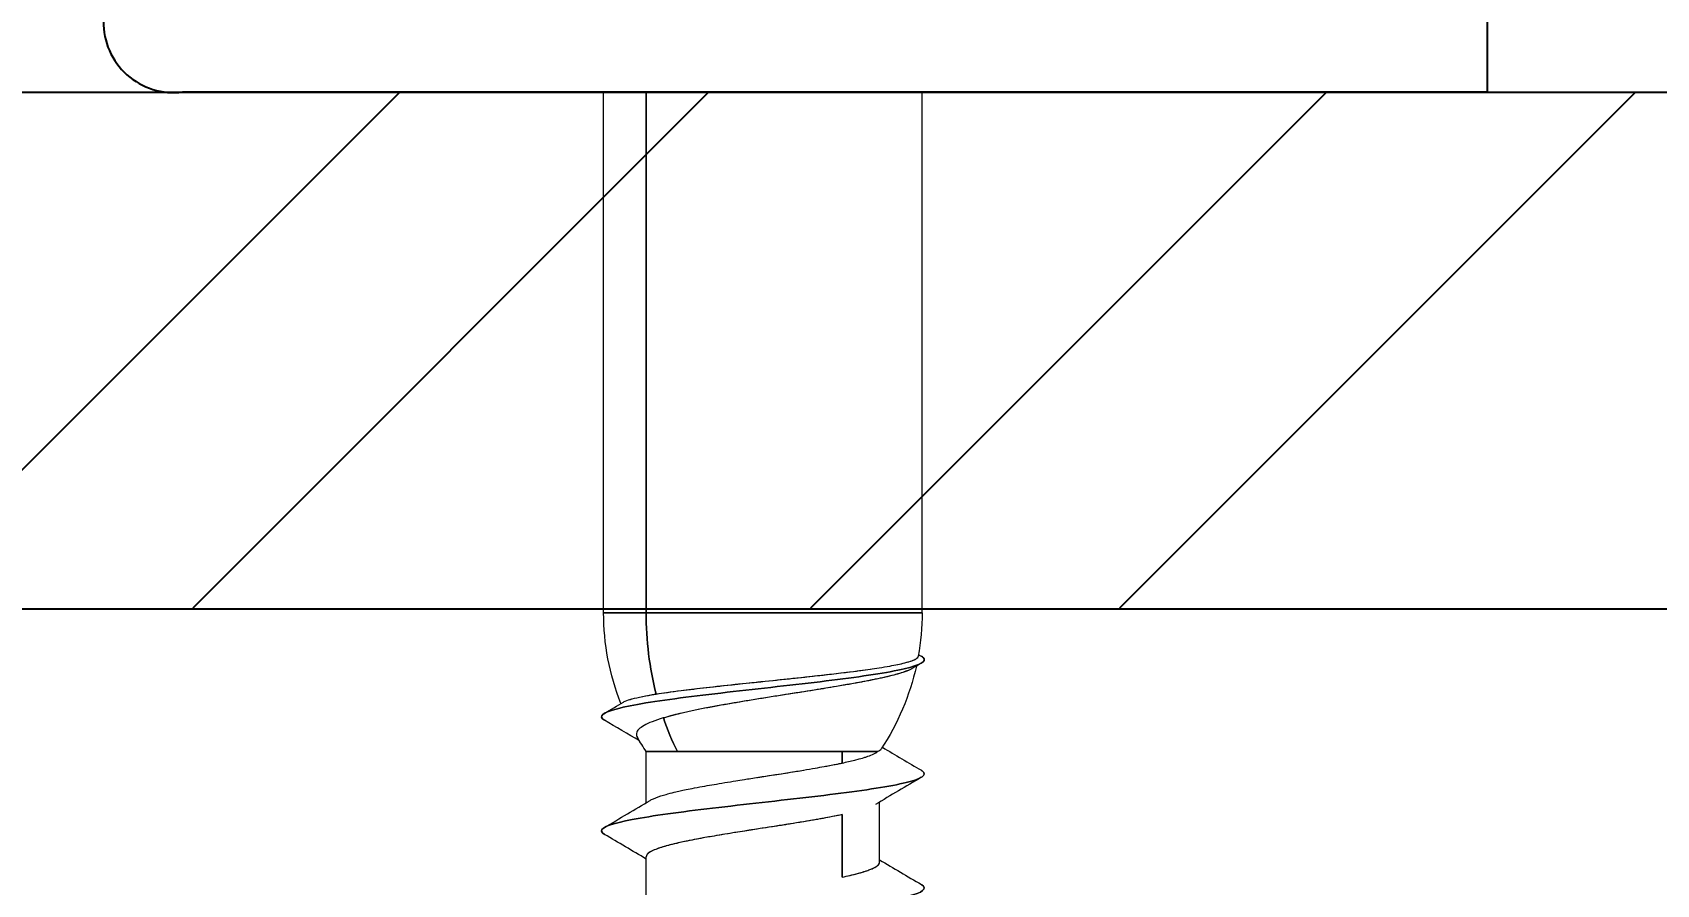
# Model space of a CAD drawing. Header units: inches. Extents: x 10 to 190, y 5 to 37.
# Drawn here: x 102.558 to 104.137, y 10.117 to 10.946 of the extents above; entities that cross this region are included whole.
import ezdxf
from ezdxf import colors
from ezdxf.entities.mleader import LeaderData, LeaderLine
from ezdxf.math import Vec2, Vec3

# ---------------------------------------------------------------- set-up
doc = ezdxf.new("R2010")
doc.units = ezdxf.units.IN
doc.header["$MEASUREMENT"] = 0
doc.styles.add('Tahoma', font='tahoma.ttf')

msp = doc.modelspace()

# ---------------------------------------------------------------- hatches: boundary and pattern name
at = {"true_color": 0x939598}
h = msp.add_hatch(dxfattribs=at)
h.set_pattern_fill('ANSI32', color=252, scale=1.7)
h.set_pattern_definition([(45, (112.99544, -19.602), (-0.45078, 0.45078), []), (45, (113.29596, -19.602), (-0.45078, 0.45078), [])])
edge = h.paths.add_edge_path()
edge.add_arc((101.8328, 12.9566), 6.7609, 197.82092, 202.33355)
edge.add_line((95.5791, 10.3875), (108.0855, 10.3851))
edge.add_arc((101.8328, 12.9566), 6.7609, 337.64409, 342.17908)
edge.add_line((108.2693, 10.8875), (95.3963, 10.8875))

# ---------------------------------------------------------------- linework, layer by layer
for p, q in [((103.9726, 11.068), (103.9726, 10.8875)), ((103.9726, 10.8875), (102.7036, 10.8875))]:
    msp.add_line(p, q)
at = {"color": 0, "linetype": 'Continuous', "lineweight": 0, "extrusion": (-1, 6.12323e-17, 0)}
for p, q in [((103.1131, 10.3813), (103.1131, 10.8875)), ((103.1544, 10.3813), (103.1544, 10.8875)), ((103.1544, 10.8875), (103.1544, 10.3813)), ((103.4231, 10.3813), (103.4231, 10.8875)), ((103.1544, 10.3813), (103.1131, 10.3813)), ((103.1131, 10.3813), (103.1544, 10.3813)), ((103.1544, 10.3813), (103.4231, 10.3813)), ((103.4231, 10.3813), (103.1544, 10.3813)), ((103.1546, 10.2463), (103.3453, 10.2463)), ((103.1546, 10.1965), (103.1546, 10.2463)), ((103.1849, 10.2463), (103.1546, 10.2463)), ((103.3795, 10.2463), (103.1849, 10.2463)), ((103.3453, 10.2351), (103.3453, 10.2463)), ((103.3453, 10.2463), (103.3453, 10.2351)), ((103.3453, 10.2463), (103.3795, 10.2463)), ((103.3816, 10.1387), (103.3816, 10.1972)), ((103.3453, 10.1241), (103.3453, 10.1849)), ((103.3453, 10.1849), (103.3453, 10.1241)), ((103.1546, 10.0855), (103.1546, 10.144))]:
    msp.add_line(p, q, dxfattribs=at)
for points in [[(95.3963, 10.8875), (108.2693, 10.8875)], [(95.5801, 10.3851), (108.0855, 10.3851)]]:
    msp.add_lwpolyline(points)
msp.add_circle((101.8328, 12.9566), 6.7609)
msp.add_arc((102.6952, 10.9557), 0.0687, 179.4332, 277.0687)
at = {"color": 0, "linetype": 'Continuous', "lineweight": 0, "extrusion": (0, 0, -1)}
for centre, start, end in [((-103.3534, 10.3813), 338.4106, 0), ((-103.1827, 10.3813), 180, 190.1647), ((-103.1827, 10.3813), 192.473, 213.4784), ((-103.3534, 10.3813), 325.8244, 329.6676)]:
    msp.add_arc(centre, 0.2403, start, end, dxfattribs=at)
for start_param, end_param in [(-1.906306, -1.570796), (-2.167274, -2.010951)]:
    msp.add_ellipse((103.3306, 10.3813), major_axis=(0, 0.2403), ratio=0.733138, start_param=start_param, end_param=end_param, dxfattribs=at)
at = {"color": 0, "linetype": 'Continuous', "lineweight": 0}
for start_param, end_param in [(-1.570796, -1.235287), (-1.130641, -0.974319)]:
    msp.add_ellipse((103.3306, 10.3813), major_axis=(0, -0.2403), ratio=0.733138, start_param=start_param, end_param=end_param, dxfattribs=at)
for points, knots in [([(103.114, 10.2767), (103.1108, 10.2786), (103.1102, 10.2805), (103.1169, 10.2861), (103.1317, 10.2898), (103.1768, 10.2972), (103.207, 10.3009), (103.2714, 10.3082), (103.3055, 10.3119), (103.3647, 10.3193), (103.3897, 10.323), (103.4214, 10.3304), (103.4279, 10.334), (103.4235, 10.3381), (103.4229, 10.3385), (103.4222, 10.3389)], [0.9754835, 0.9754835, 0.9754835, 0.9754835, 0.97744693, 0.97744693, 0.98120578, 0.98120578, 0.98496462, 0.98496462, 0.98872347, 0.98872347, 0.99248231, 0.99248231, 0.99624116, 0.99624116, 0.99665651, 0.99665651, 0.99665651, 0.99665651]), ([(103.4222, 10.3389), (103.4229, 10.3385), (103.4235, 10.3381), (103.4279, 10.334), (103.4214, 10.3304), (103.3897, 10.323), (103.3647, 10.3193), (103.3055, 10.3119), (103.2714, 10.3082), (103.207, 10.3009), (103.1768, 10.2972), (103.1317, 10.2898), (103.1169, 10.2861), (103.1102, 10.2805), (103.1108, 10.2786), (103.114, 10.2767)], [-0.99665651, -0.99665651, -0.99665651, -0.99665651, -0.99624116, -0.99624116, -0.99248231, -0.99248231, -0.98872347, -0.98872347, -0.98496462, -0.98496462, -0.98120578, -0.98120578, -0.97744693, -0.97744693, -0.9754835, -0.9754835, -0.9754835, -0.9754835]), ([(103.1642, 10.3022), (103.1646, 10.3022), (103.165, 10.3023), (103.1654, 10.3024), (103.1676, 10.3027), (103.1705, 10.3031), (103.1744, 10.3037), (103.1792, 10.3044), (103.183, 10.3049), (103.1855, 10.3052), (103.1934, 10.3062), (103.2017, 10.3072), (103.2102, 10.3082), (103.2186, 10.3092), (103.2278, 10.3102), (103.2375, 10.3112), (103.2384, 10.3113), (103.2398, 10.3115), (103.2415, 10.3117), (103.244, 10.3119), (103.2474, 10.3123), (103.2518, 10.3127), (103.2599, 10.3136), (103.2648, 10.3141), (103.2663, 10.3143), (103.2766, 10.3153), (103.2863, 10.3163), (103.2952, 10.3173), (103.2995, 10.3177), (103.3092, 10.3187), (103.3234, 10.3203), (103.3253, 10.3205), (103.3278, 10.3208), (103.331, 10.3212), (103.3358, 10.3217), (103.342, 10.3224), (103.3494, 10.3233), (103.3587, 10.3245), (103.3663, 10.3255), (103.3725, 10.3264), (103.3776, 10.3271), (103.3844, 10.3281), (103.3916, 10.3294), (103.3942, 10.3299), (103.3968, 10.3304), (103.3991, 10.3309), (103.4016, 10.3314), (103.4039, 10.332), (103.406, 10.3325), (103.4111, 10.3338), (103.4137, 10.3348), (103.4154, 10.3355), (103.4173, 10.3364), (103.4188, 10.3374), (103.4192, 10.3386), (103.4193, 10.3387), (103.4193, 10.3388), (103.4193, 10.3389)], [0, 0, 0, 0, 0.004954, 0.004954, 0.004954, 0.03125, 0.03125, 0.03125, 0.0625, 0.0625, 0.0625, 0.125, 0.125, 0.125, 0.1875, 0.1875, 0.1875, 0.2001248, 0.2001248, 0.2001248, 0.21875, 0.21875, 0.21875, 0.25, 0.25, 0.25, 0.3125, 0.3125, 0.3125, 0.375, 0.375, 0.375, 0.3999377, 0.3999377, 0.3999377, 0.4375, 0.4375, 0.4375, 0.5, 0.5, 0.5, 0.5625, 0.5625, 0.5625, 0.5929762, 0.5929762, 0.5929762, 0.625, 0.625, 0.625, 0.6875, 0.6875, 0.6875, 0.75, 0.75, 0.75, 0.7537128, 0.7537128, 0.7537128, 0.7537128]), ([(103.3916, 10.3294), (103.3969, 10.3304), (103.4018, 10.3314), (103.4062, 10.3325), (103.4116, 10.3339), (103.4151, 10.3352), (103.4171, 10.3365), (103.4183, 10.3372), (103.419, 10.3379), (103.4192, 10.3387)], [0.5633866, 0.5633866, 0.5633866, 0.5633866, 0.625, 0.625, 0.625, 0.7023924, 0.7023924, 0.7023924, 0.7491506, 0.7491506, 0.7491506, 0.7491506]), ([(103.1642, 10.3022), (103.171, 10.3032), (103.179, 10.3044), (103.1884, 10.3056), (103.195, 10.3064), (103.2024, 10.3073), (103.2095, 10.3081), (103.218, 10.3091), (103.227, 10.3101), (103.237, 10.3112), (103.247, 10.3123), (103.2567, 10.3133), (103.2661, 10.3142), (103.2768, 10.3153), (103.2879, 10.3165), (103.2975, 10.3175), (103.3071, 10.3185), (103.3178, 10.3197), (103.33, 10.3211), (103.3434, 10.3226), (103.3542, 10.3239), (103.3632, 10.3251), (103.3665, 10.3255), (103.3695, 10.3259), (103.3726, 10.3264)], [0, 0, 0, 0, 0.072901, 0.072901, 0.072901, 0.125, 0.125, 0.125, 0.1875, 0.1875, 0.1875, 0.25, 0.25, 0.25, 0.3214286, 0.3214286, 0.3214286, 0.3928571, 0.3928571, 0.3928571, 0.471468, 0.471468, 0.471468, 0.4996302, 0.4996302, 0.4996302, 0.4996302]), ([(103.4139, 10.3273), (103.4119, 10.3261), (103.409, 10.3249), (103.4055, 10.3237), (103.4019, 10.3224), (103.3973, 10.3211), (103.3913, 10.3196), (103.3853, 10.3181), (103.3789, 10.3168), (103.3728, 10.3156), (103.3673, 10.3145), (103.361, 10.3133), (103.3532, 10.3119), (103.3522, 10.3117), (103.3511, 10.3115), (103.3496, 10.3113), (103.34, 10.3096), (103.3323, 10.3083), (103.3274, 10.3075), (103.3262, 10.3073), (103.3253, 10.3072), (103.3239, 10.3069), (103.3162, 10.3057), (103.307, 10.3043), (103.2966, 10.3026), (103.2863, 10.301), (103.2768, 10.2995), (103.2673, 10.298), (103.2578, 10.2964), (103.2485, 10.2949), (103.2401, 10.2935), (103.2317, 10.292), (103.2227, 10.2905), (103.2133, 10.2887), (103.1999, 10.2861), (103.1888, 10.2836), (103.1804, 10.2814), (103.1769, 10.2805), (103.1739, 10.2797), (103.1712, 10.2789)], [0.315789, 0.315789, 0.315789, 0.315789, 0.375, 0.375, 0.375, 0.4375, 0.4375, 0.4375, 0.5, 0.5, 0.5, 0.5550015, 0.5550015, 0.5550015, 0.5625, 0.5625, 0.5625, 0.6134033, 0.6134033, 0.6134033, 0.625, 0.625, 0.625, 0.6875, 0.6875, 0.6875, 0.75, 0.75, 0.75, 0.8125, 0.8125, 0.8125, 0.875, 0.875, 0.875, 0.9636086, 0.9636086, 0.9636086, 1, 1, 1, 1]), ([(103.4139, 10.3273), (103.412, 10.3262), (103.4093, 10.325), (103.4051, 10.3235), (103.4023, 10.3226), (103.3995, 10.3218), (103.3971, 10.3211), (103.3946, 10.3204), (103.3925, 10.3199), (103.391, 10.3195), (103.3841, 10.3178), (103.3775, 10.3165), (103.3724, 10.3155), (103.3659, 10.3142), (103.3584, 10.3128), (103.3499, 10.3113), (103.3471, 10.3108), (103.343, 10.3101), (103.3375, 10.3092), (103.3346, 10.3087), (103.3318, 10.3082), (103.3293, 10.3078), (103.3276, 10.3075), (103.3259, 10.3073), (103.3245, 10.307), (103.312, 10.305), (103.3027, 10.3036), (103.2971, 10.3027), (103.2879, 10.3013), (103.2784, 10.2998), (103.2688, 10.2982), (103.2648, 10.2976), (103.2601, 10.2968), (103.2548, 10.2959), (103.2507, 10.2953), (103.2466, 10.2946), (103.2426, 10.2939), (103.242, 10.2938), (103.2414, 10.2937), (103.2409, 10.2936), (103.2363, 10.2928), (103.2318, 10.2921), (103.2274, 10.2913), (103.2237, 10.2906), (103.2193, 10.2898), (103.2145, 10.2889), (103.206, 10.2873), (103.1981, 10.2857), (103.1909, 10.284), (103.1872, 10.2832), (103.1803, 10.2816), (103.1722, 10.2792), (103.1719, 10.2791), (103.1716, 10.279), (103.1712, 10.2789)], [0.3150203, 0.3150203, 0.3150203, 0.3150203, 0.375, 0.375, 0.375, 0.4056357, 0.4056357, 0.4056357, 0.4375, 0.4375, 0.4375, 0.5, 0.5, 0.5, 0.5625, 0.5625, 0.5625, 0.59375, 0.59375, 0.59375, 0.6120792, 0.6120792, 0.6120792, 0.625, 0.625, 0.625, 0.6875, 0.6875, 0.6875, 0.75, 0.75, 0.75, 0.78125, 0.78125, 0.78125, 0.8085147, 0.8085147, 0.8085147, 0.8125, 0.8125, 0.8125, 0.84375, 0.84375, 0.84375, 0.875, 0.875, 0.875, 0.9375, 0.9375, 0.9375, 0.9975072, 0.9975072, 0.9975072, 1, 1, 1, 1]), ([(103.1325, 10.2944), (103.1329, 10.2947), (103.1335, 10.2949), (103.1342, 10.2952), (103.1361, 10.2961), (103.1386, 10.2969), (103.141, 10.2975), (103.1436, 10.2982), (103.1469, 10.299), (103.1512, 10.2999), (103.155, 10.3006), (103.1594, 10.3014), (103.1642, 10.3022)], [0.8276654, 0.8276654, 0.8276654, 0.8276654, 0.8392857, 0.8392857, 0.8392857, 0.8928571, 0.8928571, 0.8928571, 0.9464286, 0.9464286, 0.9464286, 1, 1, 1, 1]), ([(103.1382, 10.2967), (103.1383, 10.2968), (103.1385, 10.2968), (103.1386, 10.2968), (103.144, 10.2985), (103.1516, 10.3), (103.1596, 10.3014), (103.1611, 10.3017), (103.1627, 10.3019), (103.1642, 10.3022)], [0.8721925, 0.8721925, 0.8721925, 0.8721925, 0.875, 0.875, 0.875, 0.979864, 0.979864, 0.979864, 1, 1, 1, 1]), ([(103.1712, 10.2789), (103.1631, 10.2765), (103.1567, 10.2741), (103.1525, 10.2717), (103.1503, 10.2704), (103.1486, 10.2692), (103.1474, 10.2679), (103.1462, 10.2667), (103.1453, 10.2654), (103.1451, 10.2639), (103.1449, 10.2625), (103.1452, 10.2612), (103.146, 10.2599)], [0, 0, 0, 0, 0.25, 0.25, 0.25, 0.375, 0.375, 0.375, 0.5, 0.5, 0.5, 0.6118816, 0.6118816, 0.6118816, 0.6118816]), ([(103.3453, 10.2351), (103.3492, 10.236), (103.3533, 10.2369), (103.3574, 10.2379), (103.3643, 10.2397), (103.3669, 10.2406), (103.3673, 10.2407), (103.3678, 10.2409), (103.3683, 10.241), (103.3688, 10.2412), (103.3705, 10.2418), (103.3727, 10.2426), (103.3747, 10.2435), (103.3774, 10.2447), (103.3787, 10.2456), (103.3795, 10.2463)], [0, 0, 0, 0, 0.25, 0.25, 0.25, 0.5, 0.5, 0.5, 0.556537, 0.556537, 0.556537, 0.75, 0.75, 0.75, 1, 1, 1, 1]), ([(103.114, 10.1657), (103.1105, 10.1677), (103.1101, 10.1698), (103.1182, 10.1756), (103.1338, 10.1792), (103.1801, 10.1866), (103.2107, 10.1903), (103.2753, 10.1977), (103.3093, 10.2014), (103.3678, 10.2087), (103.3923, 10.2124), (103.4225, 10.2198), (103.4282, 10.2235), (103.423, 10.2274), (103.4226, 10.2277), (103.4222, 10.228)], [0.93774534, 0.93774534, 0.93774534, 0.93774534, 0.93985849, 0.93985849, 0.94361733, 0.94361733, 0.94737618, 0.94737618, 0.95113502, 0.95113502, 0.95489387, 0.95489387, 0.95865271, 0.95865271, 0.9589223, 0.9589223, 0.9589223, 0.9589223]), ([(103.4222, 10.228), (103.4226, 10.2277), (103.423, 10.2274), (103.4282, 10.2235), (103.4225, 10.2198), (103.3923, 10.2124), (103.3678, 10.2087), (103.3093, 10.2014), (103.2753, 10.1977), (103.2107, 10.1903), (103.1801, 10.1866), (103.1338, 10.1792), (103.1182, 10.1756), (103.1101, 10.1698), (103.1105, 10.1677), (103.114, 10.1657)], [-0.9589223, -0.9589223, -0.9589223, -0.9589223, -0.95865271, -0.95865271, -0.95489387, -0.95489387, -0.95113502, -0.95113502, -0.94737618, -0.94737618, -0.94361733, -0.94361733, -0.93985849, -0.93985849, -0.93774534, -0.93774534, -0.93774534, -0.93774534]), ([(103.1584, 10.1988), (103.1592, 10.1993), (103.1602, 10.1998), (103.1617, 10.2004), (103.1643, 10.2016), (103.1677, 10.2028), (103.1714, 10.2039), (103.1728, 10.2043), (103.1748, 10.2049), (103.1777, 10.2057), (103.1807, 10.2064), (103.1832, 10.207), (103.1848, 10.2074), (103.1856, 10.2076), (103.1866, 10.2078), (103.1877, 10.208), (103.1908, 10.2087), (103.1953, 10.2097), (103.2015, 10.2109), (103.2084, 10.2122), (103.2149, 10.2133), (103.2207, 10.2143), (103.2236, 10.2148), (103.227, 10.2154), (103.231, 10.216), (103.2346, 10.2166), (103.2382, 10.2172), (103.2418, 10.2178), (103.2442, 10.2182), (103.2469, 10.2186), (103.25, 10.2191), (103.254, 10.2197), (103.2586, 10.2205), (103.2637, 10.2213), (103.2734, 10.2228), (103.2809, 10.2239), (103.286, 10.2247), (103.2905, 10.2254), (103.2979, 10.2266), (103.3075, 10.2282), (103.3116, 10.2289), (103.3154, 10.2295), (103.319, 10.2302), (103.322, 10.2307), (103.3248, 10.2312), (103.3275, 10.2317), (103.3382, 10.2336), (103.3436, 10.2348), (103.3453, 10.2351)], [0.3560294, 0.3560294, 0.3560294, 0.3560294, 0.375, 0.375, 0.375, 0.4375, 0.4375, 0.4375, 0.46875, 0.46875, 0.46875, 0.5, 0.5, 0.5, 0.5168864, 0.5168864, 0.5168864, 0.5625, 0.5625, 0.5625, 0.625, 0.625, 0.625, 0.65625, 0.65625, 0.65625, 0.6875, 0.6875, 0.6875, 0.7143892, 0.7143892, 0.7143892, 0.75, 0.75, 0.75, 0.8125, 0.8125, 0.8125, 0.875, 0.875, 0.875, 0.9090246, 0.9090246, 0.9090246, 0.9375, 0.9375, 0.9375, 1, 1, 1, 1]), ([(103.2627, 10.2211), (103.2628, 10.2211), (103.2629, 10.2211), (103.263, 10.2211), (103.2786, 10.2236), (103.2935, 10.2259), (103.3078, 10.2282)], [0.7492425, 0.7492425, 0.7492425, 0.7492425, 0.75, 0.75, 0.75, 0.8746825, 0.8746825, 0.8746825, 0.8746825]), ([(103.3289, 10.2319), (103.3294, 10.232), (103.3298, 10.2321), (103.3302, 10.2322), (103.3387, 10.2337), (103.3441, 10.2349), (103.3453, 10.2351)], [0.93427687, 0.93427687, 0.93427687, 0.93427687, 0.9375, 0.9375, 0.9375, 1, 1, 1, 1]), ([(103.3453, 10.1849), (103.3436, 10.1846), (103.3382, 10.1834), (103.3275, 10.1814), (103.3248, 10.181), (103.322, 10.1805), (103.319, 10.1799), (103.3154, 10.1793), (103.3116, 10.1787), (103.3076, 10.178), (103.2979, 10.1764), (103.2905, 10.1752), (103.286, 10.1745), (103.2808, 10.1737), (103.2734, 10.1726), (103.2638, 10.1711), (103.2588, 10.1703), (103.2541, 10.1695), (103.25, 10.1689), (103.247, 10.1684), (103.2443, 10.168), (103.2417, 10.1676), (103.2379, 10.167), (103.2344, 10.1664), (103.2311, 10.1659), (103.228, 10.1654), (103.2245, 10.1648), (103.2207, 10.1641), (103.2149, 10.1631), (103.2084, 10.162), (103.2015, 10.1607), (103.1953, 10.1594), (103.1909, 10.1585), (103.1877, 10.1578), (103.1866, 10.1576), (103.1856, 10.1573), (103.1848, 10.1572), (103.1832, 10.1568), (103.1807, 10.1562), (103.1777, 10.1554), (103.1748, 10.1547), (103.1728, 10.1541), (103.1714, 10.1537), (103.1677, 10.1526), (103.1643, 10.1515), (103.1616, 10.1502), (103.157, 10.1481), (103.1562, 10.147), (103.156, 10.1468), (103.1558, 10.1466), (103.1545, 10.1456), (103.1546, 10.144)], [0, 0, 0, 0, 0.0625, 0.0625, 0.0625, 0.0910236, 0.0910236, 0.0910236, 0.125, 0.125, 0.125, 0.1875, 0.1875, 0.1875, 0.25, 0.25, 0.25, 0.2866586, 0.2866586, 0.2866586, 0.3125, 0.3125, 0.3125, 0.34375, 0.34375, 0.34375, 0.375, 0.375, 0.375, 0.4375, 0.4375, 0.4375, 0.483038, 0.483038, 0.483038, 0.5, 0.5, 0.5, 0.53125, 0.53125, 0.53125, 0.5625, 0.5625, 0.5625, 0.625, 0.625, 0.625, 0.6875, 0.6875, 0.6875, 0.7430454, 0.7430454, 0.7430454, 0.7430454]), ([(103.3453, 10.1849), (103.339, 10.1836), (103.3321, 10.1823), (103.3268, 10.1813), (103.3215, 10.1803), (103.3139, 10.179), (103.3044, 10.1775), (103.2854, 10.1744), (103.268, 10.1717), (103.2545, 10.1696), (103.2495, 10.1688), (103.2431, 10.1678), (103.2342, 10.1664), (103.2253, 10.1649), (103.2195, 10.1639), (103.2151, 10.1632), (103.2107, 10.1624), (103.2052, 10.1614), (103.1988, 10.1601), (103.1924, 10.1589), (103.1879, 10.1579), (103.1842, 10.157), (103.1798, 10.156), (103.1753, 10.1549), (103.172, 10.1539), (103.1686, 10.1529), (103.1648, 10.1517), (103.1609, 10.1499), (103.157, 10.1481), (103.1561, 10.1469), (103.1559, 10.1467), (103.1557, 10.1465), (103.1546, 10.1454), (103.1546, 10.144)], [0, 0, 0, 0, 0.0714286, 0.0714286, 0.0714286, 0.1428571, 0.1428571, 0.1428571, 0.2857143, 0.2857143, 0.2857143, 0.3392857, 0.3392857, 0.3392857, 0.3928571, 0.3928571, 0.3928571, 0.4464286, 0.4464286, 0.4464286, 0.5, 0.5, 0.5, 0.5625, 0.5625, 0.5625, 0.625, 0.625, 0.625, 0.6875, 0.6875, 0.6875, 0.7464897, 0.7464897, 0.7464897, 0.7464897]), ([(103.3453, 10.1241), (103.3502, 10.1252), (103.3554, 10.1263), (103.361, 10.1279), (103.3666, 10.1294), (103.3699, 10.1306), (103.372, 10.1314), (103.3742, 10.1322), (103.3767, 10.1334), (103.3782, 10.1344), (103.3798, 10.1354), (103.381, 10.1365), (103.3814, 10.1378), (103.3815, 10.1381), (103.3816, 10.1384), (103.3816, 10.1387)], [0, 0, 0, 0, 0.0625, 0.0625, 0.0625, 0.125, 0.125, 0.125, 0.1875, 0.1875, 0.1875, 0.25, 0.25, 0.25, 0.2633452, 0.2633452, 0.2633452, 0.2633452]), ([(103.3453, 10.1241), (103.3501, 10.1252), (103.3552, 10.1263), (103.36, 10.1276), (103.3652, 10.129), (103.3682, 10.13), (103.37, 10.1307), (103.3705, 10.1308), (103.3709, 10.131), (103.3712, 10.1311), (103.3723, 10.1315), (103.3738, 10.1321), (103.3754, 10.1328), (103.3771, 10.1336), (103.378, 10.1342), (103.3785, 10.1345), (103.3802, 10.1357), (103.3812, 10.1368), (103.3815, 10.138), (103.3815, 10.1381), (103.3816, 10.1383), (103.3816, 10.1387)], [0, 0, 0, 0, 0.0625, 0.0625, 0.0625, 0.1117725, 0.1117725, 0.1117725, 0.125, 0.125, 0.125, 0.15625, 0.15625, 0.15625, 0.1875, 0.1875, 0.1875, 0.25, 0.25, 0.25, 0.2670222, 0.2670222, 0.2670222, 0.2670222]), ([(103.114, 10.0547), (103.1103, 10.0569), (103.1101, 10.0591), (103.1197, 10.065), (103.136, 10.0687), (103.1834, 10.0761), (103.2144, 10.0797), (103.2793, 10.0871), (103.3131, 10.0908), (103.3709, 10.0982), (103.3947, 10.1019), (103.4235, 10.1092), (103.4283, 10.1129), (103.4226, 10.1167), (103.4224, 10.1168), (103.4222, 10.117)], [0.90000731, 0.90000731, 0.90000731, 0.90000731, 0.90227005, 0.90227005, 0.90602889, 0.90602889, 0.90978774, 0.90978774, 0.91354658, 0.91354658, 0.91730542, 0.91730542, 0.92106427, 0.92106427, 0.92118945, 0.92118945, 0.92118945, 0.92118945]), ([(103.4222, 10.117), (103.4224, 10.1168), (103.4226, 10.1167), (103.4283, 10.1129), (103.4235, 10.1092), (103.3947, 10.1019), (103.3709, 10.0982), (103.3131, 10.0908), (103.2793, 10.0871), (103.2144, 10.0797), (103.1834, 10.0761), (103.136, 10.0687), (103.1197, 10.065), (103.1101, 10.0591), (103.1103, 10.0569), (103.114, 10.0547)], [-0.92118945, -0.92118945, -0.92118945, -0.92118945, -0.92106427, -0.92106427, -0.91730542, -0.91730542, -0.91354658, -0.91354658, -0.90978774, -0.90978774, -0.90602889, -0.90602889, -0.90227005, -0.90227005, -0.90000731, -0.90000731, -0.90000731, -0.90000731])]:
    msp.add_open_spline(points, degree=3, knots=knots, dxfattribs=at)
for points in [[(103.4221, 10.3322), (103.4194, 10.3306), (103.4166, 10.3289), (103.4139, 10.3273)], [(103.4154, 10.3356), (103.4154, 10.3356), (103.4154, 10.3356), (103.4154, 10.3356)], [(103.4196, 10.3405), (103.4204, 10.34), (103.4213, 10.3395), (103.4222, 10.3389)], [(103.1139, 10.2834), (103.1201, 10.2871), (103.1263, 10.2907), (103.1325, 10.2944)], [(103.1479, 10.2566), (103.1367, 10.2633), (103.1253, 10.27), (103.114, 10.2767)], [(103.3795, 10.2463), (103.3816, 10.2472), (103.3827, 10.248), (103.3832, 10.2487)], [(103.3843, 10.2504), (103.3969, 10.2429), (103.4095, 10.2354), (103.4222, 10.228)], [(103.4221, 10.2212), (103.4072, 10.2124), (103.3924, 10.2037), (103.3776, 10.1948)], [(103.1139, 10.1725), (103.1288, 10.1812), (103.1436, 10.19), (103.1584, 10.1988)], [(103.1546, 10.1417), (103.1411, 10.1497), (103.1276, 10.1577), (103.114, 10.1657)], [(103.3816, 10.141), (103.3951, 10.1329), (103.4086, 10.1249), (103.4222, 10.117)]]:
    msp.add_open_spline(points, degree=3, dxfattribs=at)

# ---------------------------------------------------------------- leaders
ml = msp.add_multileader_mtext('Standard')
ml.set_content('ROOF DECK / MEMBRANE', color=256, style='Tahoma')
ml.set_leader_properties()
ml.build(insert=Vec2(0, 0))
ml.multileader.update_dxf_attribs({"dogleg_length": 0.36, "arrow_head_size": 0.3438, "scale": 4})
ctx = ml.context
ctx.base_point, ctx.scale, ctx.char_height, ctx.arrow_head_size, ctx.landing_gap_size, ctx.plane_origin = Vec3(69.7526, 10.7191), 4, 0.34375, 0.3438, 0.495, Vec3(65.8211, 2.4879)
notes = []
notes.append((ctx, [(0, (1, 1, 0), (67.6467, 10.7191), (1, 0), 2.1059, [(0, [(62.9483, 9.5271)], 0, [])])]))
ctx.mtext.insert, ctx.mtext.width, ctx.mtext.flow_direction = Vec3(70.2476, 10.9284), 8.692227, 5
for ctx, leaders in notes:
    for number, flags, end, landing, length, lines in leaders:
        leader = LeaderData()
        leader.index, (leader.has_last_leader_line, leader.has_dogleg_vector, leader.attachment_direction) = number, flags
        leader.last_leader_point, leader.dogleg_vector, leader.dogleg_length = Vec3(end), Vec3(landing), length
        for number, points, colour, breaks in lines:
            line = LeaderLine()
            line.index, line.vertices, line.color, line.breaks = number, Vec3.list(points), colors.encode_raw_color(colour), breaks
            leader.lines.append(line)
        ctx.leaders.append(leader)

doc.saveas('drawing.dxf')
